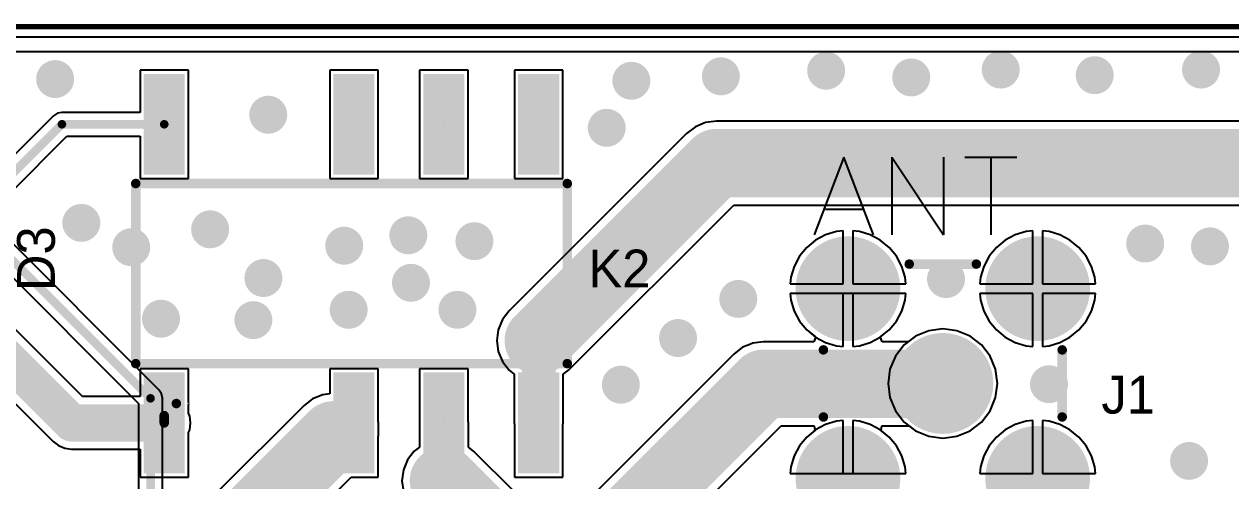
# Model space of a CAD drawing. Header units: millimetres. Extents: x 0 to 7.36, y -3.03 to 0.
# Drawn here: x 2.46 to 3.732, y -0.479 to 0.003 of the extents above; entities that cross this region are included whole.
import ezdxf

# ---------------------------------------------------------------- set-up
doc = ezdxf.new("R2010")
doc.units = ezdxf.units.MM
doc.header["$MEASUREMENT"] = 0
for name, color, linetype in [('BottomLayer', 5, 'Continuous'), ('BottomSolder', 6, 'Continuous'), ('KeepOutLayer', 6, 'Continuous'), ('MultiLayer', 9, 'Continuous'), ('PadHoleLayer', 156, 'Continuous'), ('TopLayer', 1, 'Continuous'), ('TopOverlay', 2, 'Continuous'), ('TopPaste', 8, 'Continuous'), ('TopSolder', 216, 'Continuous'), ('ViaHoleLayer', 16, 'Continuous')]:
    doc.layers.add(name, color=color, linetype=linetype)

# ---------------------------------------------------------------- blocks, each defined once
blk = doc.blocks.new('V23079_14')
at = {"layer": 'PadHoleLayer'}
for points in [[(-0.1575, 0), (-0.1575, 0), (-0.1575, 0), (-0.1575, 0)], [(0.1575, 0), (0.1575, 0), (0.1575, 0), (0.1575, 0)], [(-0.1575, -0.2), (-0.1575, -0.2), (-0.1575, -0.2), (-0.1575, -0.2)], [(0.1575, -0.2), (0.1575, -0.2), (0.1575, -0.2), (0.1575, -0.2)], [(-0.1575, -0.2949), (-0.1575, -0.2949), (-0.1575, -0.2949), (-0.1575, -0.2949)], [(0.1575, -0.2949), (0.1575, -0.2949), (0.1575, -0.2949), (0.1575, -0.2949)], [(-0.1575, -0.3949), (-0.1575, -0.3949), (-0.1575, -0.3949), (-0.1575, -0.3949)], [(0.1575, -0.3949), (0.1575, -0.3949), (0.1575, -0.3949), (0.1575, -0.3949)]]:
    blk.add_lwpolyline(points, close=True, dxfattribs=at)
at = {"layer": 'TopLayer'}
for points in [[(-0.1083, -0.0177), (-0.1083, 0.0177), (-0.2067, -0.0177), (-0.2067, 0.0177)], [(0.2067, -0.0177), (0.2067, 0.0177), (0.1083, -0.0177), (0.1083, 0.0177)], [(-0.1083, -0.2177), (-0.1083, -0.1823), (-0.2067, -0.2177), (-0.2067, -0.1823)], [(0.2067, -0.2177), (0.2067, -0.1823), (0.1083, -0.2177), (0.1083, -0.1823)], [(-0.1083, -0.3126), (-0.1083, -0.2772), (-0.2067, -0.3126), (-0.2067, -0.2772)], [(0.2067, -0.3126), (0.2067, -0.2772), (0.1083, -0.3126), (0.1083, -0.2772)], [(-0.1083, -0.4126), (-0.1083, -0.3772), (-0.2067, -0.4126), (-0.2067, -0.3772)], [(0.2067, -0.4126), (0.2067, -0.3772), (0.1083, -0.4126), (0.1083, -0.3772)]]:
    blk.add_solid(points, dxfattribs=at)
at = {"layer": 'TopOverlay'}
blk.add_line((-0.095, 0.03), (-0.095, 0.03), dxfattribs=at)
at = {"layer": 'TopOverlay', "const_width": 0.01}
for points in [[(-0.095, 0.03), (-0.095, -0.425)], [(-0.095, 0.03), (0.095, 0.03)], [(0.095, 0.03), (0.095, -0.425)], [(-0.095, -0.425), (0.095, -0.425)]]:
    blk.add_lwpolyline(points, dxfattribs=at)
at = {"layer": 'TopOverlay', "const_width": 0.005}
for points in [[(-0.0975, 0.03, 1), (-0.0925, 0.03, 1)], [(-0.0975, 0.03, 1), (-0.0925, 0.03, 1)], [(0.0925, 0.03, 1), (0.0975, 0.03, 1)], [(0.0925, 0.03, 1), (0.0975, 0.03, 1)], [(-0.0975, -0.425, 1), (-0.0925, -0.425, 1)], [(-0.0975, -0.425, 1), (-0.0925, -0.425, 1)], [(0.0925, -0.425, 1), (0.0975, -0.425, 1)], [(0.0925, -0.425, 1), (0.0975, -0.425, 1)]]:
    blk.add_lwpolyline(points, format="xyb", close=True, dxfattribs=at)
at = {"layer": 'TopPaste'}
for points in [[(-0.1083, -0.0177), (-0.1083, 0.0177), (-0.2067, -0.0177), (-0.2067, 0.0177)], [(0.2067, -0.0177), (0.2067, 0.0177), (0.1083, -0.0177), (0.1083, 0.0177)], [(-0.1083, -0.2177), (-0.1083, -0.1823), (-0.2067, -0.2177), (-0.2067, -0.1823)], [(0.2067, -0.2177), (0.2067, -0.1823), (0.1083, -0.2177), (0.1083, -0.1823)], [(-0.1083, -0.3126), (-0.1083, -0.2772), (-0.2067, -0.3126), (-0.2067, -0.2772)], [(0.2067, -0.3126), (0.2067, -0.2772), (0.1083, -0.3126), (0.1083, -0.2772)], [(-0.1083, -0.4126), (-0.1083, -0.3772), (-0.2067, -0.4126), (-0.2067, -0.3772)], [(0.2067, -0.4126), (0.2067, -0.3772), (0.1083, -0.4126), (0.1083, -0.3772)]]:
    blk.add_solid(points, dxfattribs=at)
at = {"layer": 'TopSolder'}
for points in [[(-0.1043, -0.0217), (-0.1043, 0.0217), (-0.2107, -0.0217), (-0.2107, 0.0217)], [(0.2107, -0.0217), (0.2107, 0.0217), (0.1043, -0.0217), (0.1043, 0.0217)], [(-0.1043, -0.2217), (-0.1043, -0.1783), (-0.2107, -0.2217), (-0.2107, -0.1783)], [(0.2107, -0.2217), (0.2107, -0.1783), (0.1043, -0.2217), (0.1043, -0.1783)], [(-0.1043, -0.3166), (-0.1043, -0.2732), (-0.2107, -0.3166), (-0.2107, -0.2732)], [(0.2107, -0.3166), (0.2107, -0.2732), (0.1043, -0.3166), (0.1043, -0.2732)], [(-0.1043, -0.4166), (-0.1043, -0.3732), (-0.2107, -0.4166), (-0.2107, -0.3732)], [(0.2107, -0.4166), (0.2107, -0.3732), (0.1043, -0.4166), (0.1043, -0.3732)]]:
    blk.add_solid(points, dxfattribs=at)
blk = doc.blocks.new('31_5431_75')
at = {"layer": 'BottomLayer'}
for points, const_width in [([(-0.1256, 0.1, 1), (-0.0744, 0.1, 1)], 0.0512), ([(0.0744, 0.1, 1), (0.1256, 0.1, 1)], 0.0512), ([(-0.0246, 0, 1), (0.0246, 0, 1)], 0.0492), ([(-0.1256, -0.1, 1), (-0.0744, -0.1, 1)], 0.0512), ([(0.0744, -0.1, 1), (0.1256, -0.1, 1)], 0.0512)]:
    blk.add_lwpolyline(points, format="xyb", close=True, dxfattribs=dict(at, const_width=const_width))
at = {"layer": 'BottomSolder'}
for points, const_width in [([(-0.1276, 0.1, 1), (-0.0724, 0.1, 1)], 0.0552), ([(0.0724, 0.1, 1), (0.1276, 0.1, 1)], 0.0552), ([(-0.0266, 0, 1), (0.0266, 0, 1)], 0.0532), ([(-0.1276, -0.1, 1), (-0.0724, -0.1, 1)], 0.0552), ([(0.0724, -0.1, 1), (0.1276, -0.1, 1)], 0.0552)]:
    blk.add_lwpolyline(points, format="xyb", close=True, dxfattribs=dict(at, const_width=const_width))
at = {"layer": 'MultiLayer'}
for points, const_width in [([(-0.1256, 0.1, 1), (-0.0744, 0.1, 1)], 0.0512), ([(0.0744, 0.1, 1), (0.1256, 0.1, 1)], 0.0512), ([(-0.0246, 0, 1), (0.0246, 0, 1)], 0.0492), ([(-0.1256, -0.1, 1), (-0.0744, -0.1, 1)], 0.0512), ([(0.0744, -0.1, 1), (0.1256, -0.1, 1)], 0.0512)]:
    blk.add_lwpolyline(points, format="xyb", close=True, dxfattribs=dict(at, const_width=const_width))
at = {"layer": 'PadHoleLayer', "const_width": 0.0335}
for points in [[(-0.1167, 0.1, 1), (-0.0833, 0.1, 1)], [(0.0833, 0.1, 1), (0.1167, 0.1, 1)], [(-0.0167, 0, 1), (0.0167, 0, 1)], [(-0.1167, -0.1, 1), (-0.0833, -0.1, 1)], [(0.0833, -0.1, 1), (0.1167, -0.1, 1)]]:
    blk.add_lwpolyline(points, format="xyb", close=True, dxfattribs=at)
at = {"layer": 'TopLayer'}
for points, const_width in [([(-0.1256, 0.1, 1), (-0.0744, 0.1, 1)], 0.0512), ([(0.0744, 0.1, 1), (0.1256, 0.1, 1)], 0.0512), ([(-0.0246, 0, 1), (0.0246, 0, 1)], 0.0492), ([(-0.1256, -0.1, 1), (-0.0744, -0.1, 1)], 0.0512), ([(0.0744, -0.1, 1), (0.1256, -0.1, 1)], 0.0512)]:
    blk.add_lwpolyline(points, format="xyb", close=True, dxfattribs=dict(at, const_width=const_width))
at = {"layer": 'TopOverlay', "const_width": 0.01}
for points in [[(0.0354, 0.1259), (-0.0354, 0.1259)], [(-0.1259, 0.0354), (-0.1259, -0.0354)], [(0.1259, 0.0354), (0.1259, -0.0354)], [(0.0354, -0.1259), (-0.0354, -0.1259)]]:
    blk.add_lwpolyline(points, dxfattribs=at)
at = {"layer": 'TopOverlay', "const_width": 0.005}
for points in [[(-0.0379, 0.1259, 1), (-0.0329, 0.1259, 1)], [(0.0329, 0.1259, 1), (0.0379, 0.1259, 1)], [(-0.1284, 0.0354, 1), (-0.1234, 0.0354, 1)], [(0.1234, 0.0354, 1), (0.1284, 0.0354, 1)], [(-0.1284, -0.0354, 1), (-0.1234, -0.0354, 1)], [(0.1234, -0.0354, 1), (0.1284, -0.0354, 1)], [(-0.0379, -0.1259, 1), (-0.0329, -0.1259, 1)], [(0.0329, -0.1259, 1), (0.0379, -0.1259, 1)]]:
    blk.add_lwpolyline(points, format="xyb", close=True, dxfattribs=at)
at = {"layer": 'TopSolder'}
for points, const_width in [([(-0.1276, 0.1, 1), (-0.0724, 0.1, 1)], 0.0552), ([(0.0724, 0.1, 1), (0.1276, 0.1, 1)], 0.0552), ([(-0.0266, 0, 1), (0.0266, 0, 1)], 0.0532), ([(-0.1276, -0.1, 1), (-0.0724, -0.1, 1)], 0.0552), ([(0.0724, -0.1, 1), (0.1276, -0.1, 1)], 0.0552)]:
    blk.add_lwpolyline(points, format="xyb", close=True, dxfattribs=dict(at, const_width=const_width))

msp = doc.modelspace()

# ---------------------------------------------------------------- linework, layer by layer
at = {"layer": 'BottomLayer'}
for p, q in [((0.0496, -0.0108), (7.3514, -0.0108)), ((2.6021, -0.3831), (2.4287, -0.2097)), ((3.3166, -0.216), (3.305, -0.2195)), ((3.3236, -0.2154), (3.3166, -0.216)), ((3.3236, -0.2713), (3.3236, -0.2154)), ((3.3406, -0.216), (3.3336, -0.2154)), ((3.3336, -0.2154), (3.3336, -0.2713)), ((3.3521, -0.2195), (3.3406, -0.216)), ((3.5166, -0.216), (3.505, -0.2195)), ((3.5236, -0.2154), (3.5166, -0.216)), ((3.5236, -0.2713), (3.5236, -0.2154)), ((3.5406, -0.216), (3.5336, -0.2154)), ((3.5336, -0.2154), (3.5336, -0.2713)), ((3.5521, -0.2195), (3.5406, -0.216)), ((2.4108, -0.2276), (2.5805, -0.3973)), ((3.2944, -0.2252), (3.2851, -0.2329)), ((3.305, -0.2195), (3.2944, -0.2252)), ((3.3627, -0.2252), (3.3521, -0.2195)), ((3.372, -0.2329), (3.3627, -0.2252)), ((3.4944, -0.2252), (3.4851, -0.2329)), ((3.505, -0.2195), (3.4944, -0.2252)), ((3.5627, -0.2252), (3.5521, -0.2195)), ((3.572, -0.2329), (3.5627, -0.2252)), ((3.2851, -0.2329), (3.2775, -0.2422)), ((3.3797, -0.2422), (3.372, -0.2329)), ((3.4851, -0.2329), (3.4775, -0.2422)), ((3.5797, -0.2422), (3.572, -0.2329)), ((3.2718, -0.2528), (3.2683, -0.2643)), ((3.2775, -0.2422), (3.2718, -0.2528)), ((3.3854, -0.2528), (3.3797, -0.2422)), ((3.3889, -0.2643), (3.3854, -0.2528)), ((3.4718, -0.2528), (3.4683, -0.2643)), ((3.4775, -0.2422), (3.4718, -0.2528)), ((3.5854, -0.2528), (3.5797, -0.2422)), ((3.5889, -0.2643), (3.5854, -0.2528)), ((3.2683, -0.2643), (3.2676, -0.2713)), ((3.3896, -0.2713), (3.3889, -0.2643)), ((3.4683, -0.2643), (3.4676, -0.2713)), ((3.5896, -0.2713), (3.5889, -0.2643)), ((3.2676, -0.2713), (3.3236, -0.2713)), ((3.3336, -0.2713), (3.3896, -0.2713)), ((3.4676, -0.2713), (3.5236, -0.2713)), ((3.5336, -0.2713), (3.5896, -0.2713)), ((3.3236, -0.2813), (3.2676, -0.2813)), ((3.2676, -0.2813), (3.2683, -0.2883)), ((3.2683, -0.2883), (3.2718, -0.2999)), ((3.3236, -0.3373), (3.3236, -0.2813)), ((3.3896, -0.2813), (3.3336, -0.2813)), ((3.3336, -0.2813), (3.3336, -0.3373)), ((3.3854, -0.2999), (3.3889, -0.2883)), ((3.3889, -0.2883), (3.3896, -0.2813)), ((3.5236, -0.2813), (3.4676, -0.2813)), ((3.4676, -0.2813), (3.4683, -0.2883)), ((3.4683, -0.2883), (3.4718, -0.2999)), ((3.5236, -0.3373), (3.5236, -0.2813)), ((3.5896, -0.2813), (3.5336, -0.2813)), ((3.5336, -0.2813), (3.5336, -0.3373)), ((3.5854, -0.2999), (3.5889, -0.2883)), ((3.5889, -0.2883), (3.5896, -0.2813)), ((3.2718, -0.2999), (3.2775, -0.3105)), ((3.3797, -0.3105), (3.3854, -0.2999)), ((3.4718, -0.2999), (3.4775, -0.3105)), ((3.5797, -0.3105), (3.5854, -0.2999)), ((3.2775, -0.3105), (3.2851, -0.3198)), ((3.372, -0.3198), (3.3797, -0.3105)), ((3.4775, -0.3105), (3.4851, -0.3198)), ((3.572, -0.3198), (3.5797, -0.3105)), ((3.2851, -0.3198), (3.2944, -0.3275)), ((3.2944, -0.3275), (3.305, -0.3331)), ((3.3521, -0.3331), (3.3627, -0.3275)), ((3.3627, -0.3275), (3.372, -0.3198)), ((3.3998, -0.3265), (3.3879, -0.3356)), ((3.4137, -0.3207), (3.3998, -0.3265)), ((3.4286, -0.3188), (3.4137, -0.3207)), ((3.4435, -0.3207), (3.4286, -0.3188)), ((3.4574, -0.3265), (3.4435, -0.3207)), ((3.4693, -0.3356), (3.4574, -0.3265)), ((3.4851, -0.3198), (3.4944, -0.3275)), ((3.4944, -0.3275), (3.505, -0.3331)), ((3.5521, -0.3331), (3.5627, -0.3275)), ((3.5627, -0.3275), (3.572, -0.3198)), ((3.305, -0.3331), (3.3166, -0.3366)), ((3.3166, -0.3366), (3.3236, -0.3373)), ((3.3336, -0.3373), (3.3406, -0.3366)), ((3.3406, -0.3366), (3.3521, -0.3331)), ((3.3879, -0.3356), (3.3787, -0.3476)), ((3.4784, -0.3476), (3.4693, -0.3356)), ((3.505, -0.3331), (3.5166, -0.3366)), ((3.5166, -0.3366), (3.5236, -0.3373)), ((3.5336, -0.3373), (3.5406, -0.3366)), ((3.5406, -0.3366), (3.5521, -0.3331)), ((3.3787, -0.3476), (3.3729, -0.3614)), ((3.4842, -0.3614), (3.4784, -0.3476)), ((3.3729, -0.3614), (3.371, -0.3763)), ((3.4861, -0.3763), (3.4842, -0.3614)), ((3.371, -0.3763), (3.3729, -0.3912)), ((3.4842, -0.3912), (3.4861, -0.3763)), ((2.6048, -0.3872), (2.6021, -0.3831)), ((2.6058, -0.392), (2.6048, -0.3872)), ((2.6058, -0.586), (2.6058, -0.392)), ((3.3729, -0.3912), (3.3787, -0.4051)), ((3.4784, -0.4051), (3.4842, -0.3912)), ((2.5805, -0.3973), (2.5805, -0.5807)), ((3.3787, -0.4051), (3.3879, -0.4171)), ((3.4693, -0.4171), (3.4784, -0.4051)), ((3.305, -0.4195), (3.2944, -0.4252)), ((3.3166, -0.416), (3.305, -0.4195)), ((3.3236, -0.4154), (3.3166, -0.416)), ((3.3236, -0.4713), (3.3236, -0.4154)), ((3.3406, -0.416), (3.3336, -0.4154)), ((3.3336, -0.4154), (3.3336, -0.4713)), ((3.3521, -0.4195), (3.3406, -0.416)), ((3.3627, -0.4252), (3.3521, -0.4195)), ((3.3879, -0.4171), (3.3998, -0.4262)), ((3.4574, -0.4262), (3.4693, -0.4171)), ((3.505, -0.4195), (3.4944, -0.4252)), ((3.5166, -0.416), (3.505, -0.4195)), ((3.5236, -0.4154), (3.5166, -0.416)), ((3.5236, -0.4713), (3.5236, -0.4154)), ((3.5406, -0.416), (3.5336, -0.4154)), ((3.5336, -0.4154), (3.5336, -0.4713)), ((3.5521, -0.4195), (3.5406, -0.416)), ((3.5627, -0.4252), (3.5521, -0.4195)), ((3.2944, -0.4252), (3.2851, -0.4329)), ((3.372, -0.4329), (3.3627, -0.4252)), ((3.3998, -0.4262), (3.4137, -0.432)), ((3.4137, -0.432), (3.4286, -0.4339)), ((3.4286, -0.4339), (3.4435, -0.432)), ((3.4435, -0.432), (3.4574, -0.4262)), ((3.4944, -0.4252), (3.4851, -0.4329)), ((3.572, -0.4329), (3.5627, -0.4252)), ((3.2775, -0.4422), (3.2718, -0.4528)), ((3.2851, -0.4329), (3.2775, -0.4422)), ((3.3797, -0.4422), (3.372, -0.4329)), ((3.3854, -0.4528), (3.3797, -0.4422)), ((3.4775, -0.4422), (3.4718, -0.4528)), ((3.4851, -0.4329), (3.4775, -0.4422)), ((3.5797, -0.4422), (3.572, -0.4329)), ((3.5854, -0.4528), (3.5797, -0.4422)), ((3.2718, -0.4528), (3.2683, -0.4643)), ((3.3889, -0.4643), (3.3854, -0.4528)), ((3.4718, -0.4528), (3.4683, -0.4643)), ((3.5889, -0.4643), (3.5854, -0.4528)), ((3.2683, -0.4643), (3.2676, -0.4713)), ((3.3896, -0.4713), (3.3889, -0.4643)), ((3.4683, -0.4643), (3.4676, -0.4713)), ((3.5896, -0.4713), (3.5889, -0.4643)), ((3.2676, -0.4713), (3.3236, -0.4713)), ((3.3336, -0.4713), (3.3896, -0.4713)), ((3.4676, -0.4713), (3.5236, -0.4713)), ((3.5336, -0.4713), (3.5896, -0.4713))]:
    msp.add_line(p, q, dxfattribs=at)
for points, const_width in [([(3.4797, -0.0452, 1), (3.4997, -0.0452, 1)], 0.02), ([(3.6909, -0.0452, 1), (3.7109, -0.0452, 1)], 0.02), ([(2.4826, -0.0552, 1), (2.5026, -0.0552, 1)], 0.02), ([(3.0902, -0.057, 1), (3.1102, -0.057, 1)], 0.02), ([(3.1846, -0.0523, 1), (3.2046, -0.0523, 1)], 0.02), ([(3.2956, -0.0464, 1), (3.3156, -0.0464, 1)], 0.02), ([(3.3853, -0.0535, 1), (3.4053, -0.0535, 1)], 0.02), ([(3.5788, -0.0511, 1), (3.5988, -0.0511, 1)], 0.02), ([(2.7073, -0.0928, 1), (2.7273, -0.0928, 1)], 0.02), ([(3.0642, -0.1066, 1), (3.0842, -0.1066, 1)], 0.02), ([(2.5102, -0.2069, 1), (2.5302, -0.2069, 1)], 0.02), ([(2.646, -0.2137, 1), (2.666, -0.2137, 1)], 0.02), ([(2.855, -0.22, 1), (2.875, -0.22, 1)], 0.02), ([(2.5628, -0.2326, 1), (2.5828, -0.2326, 1)], 0.02), ([(2.7874, -0.231, 1), (2.8074, -0.231, 1)], 0.02), ([(2.9247, -0.2262, 1), (2.9447, -0.2262, 1)], 0.02), ([(3.632, -0.2287, 1), (3.652, -0.2287, 1)], 0.02), ([(3.7003, -0.2317, 1), (3.7203, -0.2317, 1)], 0.02), ([(2.7022, -0.2651, 1), (2.7222, -0.2651, 1)], 0.02), ([(2.8578, -0.2701, 1), (2.8778, -0.2701, 1)], 0.02), ([(3.422, -0.2662, 1), (3.442, -0.2662, 1)], 0.02), ([(3.2029, -0.2871, 1), (3.2229, -0.2871, 1)], 0.02), ([(2.7921, -0.2986, 1), (2.8121, -0.2986, 1)], 0.02), ([(2.9068, -0.2986, 1), (2.9268, -0.2986, 1)], 0.02), ([(2.5942, -0.308, 1), (2.6142, -0.308, 1)], 0.02), ([(2.6916, -0.3095, 1), (2.7116, -0.3095, 1)], 0.02), ([(3.1394, -0.3284, 1), (3.1594, -0.3284, 1)], 0.02), ([(3.0791, -0.3776, 1), (3.0991, -0.3776, 1)], 0.02), ([(3.5306, -0.3771, 1), (3.5506, -0.3771, 1)], 0.02), ([(2.5909, -0.392, 1), (2.5954, -0.392, 1)], 0.00453), ([(2.5909, -0.392, 1), (2.5954, -0.392, 1)], 0.00453), ([(3.6783, -0.458, 1), (3.6983, -0.458, 1)], 0.02)]:
    msp.add_lwpolyline(points, format="xyb", close=True, dxfattribs=dict(at, const_width=const_width))
at = {"layer": 'BottomLayer', "const_width": 0.00906}
for points in [[(2.4021, -0.201), (2.5932, -0.392)], [(2.5932, -0.586), (2.5932, -0.392)]]:
    msp.add_lwpolyline(points, dxfattribs=at)
at = {"layer": 'KeepOutLayer'}
for const_width in [0.00551, 0.005]:
    msp.add_lwpolyline([(0, 0), (7.3622, 0)], dxfattribs=dict(at, const_width=const_width))
at = {"layer": 'MultiLayer', "const_width": 0.02}
for points in [[(3.4797, -0.0452, 1), (3.4997, -0.0452, 1)], [(3.6909, -0.0452, 1), (3.7109, -0.0452, 1)], [(2.4826, -0.0552, 1), (2.5026, -0.0552, 1)], [(3.0902, -0.057, 1), (3.1102, -0.057, 1)], [(3.1846, -0.0523, 1), (3.2046, -0.0523, 1)], [(3.2956, -0.0464, 1), (3.3156, -0.0464, 1)], [(3.3853, -0.0535, 1), (3.4053, -0.0535, 1)], [(3.5788, -0.0511, 1), (3.5988, -0.0511, 1)], [(2.7073, -0.0928, 1), (2.7273, -0.0928, 1)], [(3.0642, -0.1066, 1), (3.0842, -0.1066, 1)], [(2.5102, -0.2069, 1), (2.5302, -0.2069, 1)], [(2.646, -0.2137, 1), (2.666, -0.2137, 1)], [(2.855, -0.22, 1), (2.875, -0.22, 1)], [(2.5628, -0.2326, 1), (2.5828, -0.2326, 1)], [(2.7874, -0.231, 1), (2.8074, -0.231, 1)], [(2.9247, -0.2262, 1), (2.9447, -0.2262, 1)], [(3.632, -0.2287, 1), (3.652, -0.2287, 1)], [(3.7003, -0.2317, 1), (3.7203, -0.2317, 1)], [(2.7022, -0.2651, 1), (2.7222, -0.2651, 1)], [(2.8578, -0.2701, 1), (2.8778, -0.2701, 1)], [(3.422, -0.2662, 1), (3.442, -0.2662, 1)], [(3.2029, -0.2871, 1), (3.2229, -0.2871, 1)], [(2.7921, -0.2986, 1), (2.8121, -0.2986, 1)], [(2.9068, -0.2986, 1), (2.9268, -0.2986, 1)], [(2.5942, -0.308, 1), (2.6142, -0.308, 1)], [(2.6916, -0.3095, 1), (2.7116, -0.3095, 1)], [(3.1394, -0.3284, 1), (3.1594, -0.3284, 1)], [(3.0791, -0.3776, 1), (3.0991, -0.3776, 1)], [(3.5306, -0.3771, 1), (3.5506, -0.3771, 1)], [(3.6783, -0.458, 1), (3.6983, -0.458, 1)]]:
    msp.add_lwpolyline(points, format="xyb", close=True, dxfattribs=at)
at = {"layer": 'TopLayer'}
for p, q in [((0.026, -0.026), (7.3362, -0.026)), ((2.6332, -0.0458), (2.5821, -0.0458)), ((2.5821, -0.0458), (2.5821, -0.0903)), ((2.6332, -0.16), (2.6332, -0.0458)), ((2.8332, -0.0458), (2.7821, -0.0458)), ((2.7821, -0.0458), (2.7821, -0.16)), ((2.8332, -0.16), (2.8332, -0.0458)), ((2.9281, -0.0458), (2.8769, -0.0458)), ((2.8769, -0.0458), (2.8769, -0.16)), ((2.9281, -0.16), (2.9281, -0.0458)), ((3.0281, -0.0458), (2.9769, -0.0458)), ((2.9769, -0.0458), (2.9769, -0.16)), ((3.0281, -0.16), (3.0281, -0.0458)), ((2.4908, -0.094), (2.424, -0.1608)), ((2.4949, -0.0912), (2.4908, -0.094)), ((2.4997, -0.0903), (2.4949, -0.0912)), ((2.5821, -0.0903), (2.4997, -0.0903)), ((3.1783, -0.101), (3.1677, -0.1055)), ((3.1898, -0.0995), (3.1783, -0.101)), ((4.3229, -0.0995), (3.1898, -0.0995)), ((3.1585, -0.1125), (2.9712, -0.2998)), ((3.1677, -0.1055), (3.1585, -0.1125)), ((2.4458, -0.1747), (2.505, -0.1155)), ((2.505, -0.1155), (2.5821, -0.1155)), ((2.5821, -0.1155), (2.5821, -0.16)), ((2.5821, -0.16), (2.6332, -0.16)), ((2.7821, -0.16), (2.8332, -0.16)), ((2.8769, -0.16), (2.9281, -0.16)), ((2.9769, -0.16), (3.0281, -0.16)), ((3.0338, -0.3624), (3.2081, -0.1881)), ((3.2081, -0.1881), (4.3229, -0.1881)), ((3.3166, -0.216), (3.305, -0.2195)), ((3.3236, -0.2154), (3.3166, -0.216)), ((3.3236, -0.2713), (3.3236, -0.2154)), ((3.3406, -0.216), (3.3336, -0.2154)), ((3.3336, -0.2154), (3.3336, -0.2713)), ((3.3521, -0.2195), (3.3406, -0.216)), ((3.5166, -0.216), (3.505, -0.2195)), ((3.5236, -0.2154), (3.5166, -0.216)), ((3.5236, -0.2713), (3.5236, -0.2154)), ((3.5406, -0.216), (3.5336, -0.2154)), ((3.5336, -0.2154), (3.5336, -0.2713)), ((3.5521, -0.2195), (3.5406, -0.216)), ((3.2944, -0.2252), (3.2851, -0.2329)), ((3.305, -0.2195), (3.2944, -0.2252)), ((3.3627, -0.2252), (3.3521, -0.2195)), ((3.372, -0.2329), (3.3627, -0.2252)), ((3.4944, -0.2252), (3.4851, -0.2329)), ((3.505, -0.2195), (3.4944, -0.2252)), ((3.5627, -0.2252), (3.5521, -0.2195)), ((3.572, -0.2329), (3.5627, -0.2252)), ((3.2851, -0.2329), (3.2775, -0.2422)), ((3.3797, -0.2422), (3.372, -0.2329)), ((3.4851, -0.2329), (3.4775, -0.2422)), ((3.5797, -0.2422), (3.572, -0.2329)), ((3.2718, -0.2528), (3.2683, -0.2643)), ((3.2775, -0.2422), (3.2718, -0.2528)), ((3.3854, -0.2528), (3.3797, -0.2422)), ((3.3889, -0.2643), (3.3854, -0.2528)), ((3.4718, -0.2528), (3.4683, -0.2643)), ((3.4775, -0.2422), (3.4718, -0.2528)), ((3.5854, -0.2528), (3.5797, -0.2422)), ((3.5889, -0.2643), (3.5854, -0.2528)), ((3.2683, -0.2643), (3.2676, -0.2713)), ((3.3896, -0.2713), (3.3889, -0.2643)), ((3.4683, -0.2643), (3.4676, -0.2713)), ((3.5896, -0.2713), (3.5889, -0.2643)), ((3.2676, -0.2713), (3.3236, -0.2713)), ((3.3336, -0.2713), (3.3896, -0.2713)), ((3.4676, -0.2713), (3.5236, -0.2713)), ((3.5336, -0.2713), (3.5896, -0.2713)), ((3.3286, -0.2813), (3.2676, -0.2813)), ((3.2676, -0.2813), (3.2683, -0.2883)), ((3.2683, -0.2883), (3.2718, -0.2999)), ((3.3896, -0.2813), (3.3286, -0.2813)), ((3.3854, -0.2999), (3.3889, -0.2883)), ((3.3889, -0.2883), (3.3896, -0.2813)), ((3.5236, -0.2813), (3.4676, -0.2813)), ((3.4676, -0.2813), (3.4683, -0.2883)), ((3.4683, -0.2883), (3.4718, -0.2999)), ((3.5236, -0.3373), (3.5236, -0.2813)), ((3.5896, -0.2813), (3.5336, -0.2813)), ((3.5336, -0.2813), (3.5336, -0.3373)), ((3.5854, -0.2999), (3.5889, -0.2883)), ((3.5889, -0.2883), (3.5896, -0.2813)), ((2.9712, -0.2998), (2.9642, -0.309)), ((3.2718, -0.2999), (3.2775, -0.3105)), ((3.3797, -0.3105), (3.3854, -0.2999)), ((3.4718, -0.2999), (3.4775, -0.3105)), ((3.5797, -0.3105), (3.5854, -0.2999)), ((2.5215, -0.3901), (2.4458, -0.3144)), ((2.9642, -0.309), (2.9598, -0.3196)), ((3.2775, -0.3105), (3.2851, -0.3198)), ((3.372, -0.3198), (3.3797, -0.3105)), ((3.4775, -0.3105), (3.4851, -0.3198)), ((3.572, -0.3198), (3.5797, -0.3105)), ((2.9598, -0.3196), (2.9583, -0.3311)), ((3.2851, -0.3198), (3.2942, -0.3273)), ((3.2943, -0.3278), (3.2925, -0.3323)), ((3.2942, -0.3273), (3.2943, -0.3278)), ((3.3629, -0.3273), (3.372, -0.3198)), ((3.3629, -0.3278), (3.3629, -0.3273)), ((3.3647, -0.3323), (3.3629, -0.3278)), ((3.3998, -0.3265), (3.3922, -0.3323)), ((3.4137, -0.3207), (3.3998, -0.3265)), ((3.4286, -0.3188), (3.4137, -0.3207)), ((3.4435, -0.3207), (3.4286, -0.3188)), ((3.4574, -0.3265), (3.4435, -0.3207)), ((3.4693, -0.3356), (3.4574, -0.3265)), ((3.4851, -0.3198), (3.4944, -0.3275)), ((3.4944, -0.3275), (3.505, -0.3331)), ((3.5521, -0.3331), (3.5627, -0.3275)), ((3.5627, -0.3275), (3.572, -0.3198)), ((2.9583, -0.3311), (2.9598, -0.3426)), ((2.9598, -0.3426), (2.9642, -0.3532)), ((3.2175, -0.3382), (3.2083, -0.3453)), ((3.2234, -0.3358), (3.2175, -0.3382)), ((3.2282, -0.3338), (3.2234, -0.3358)), ((3.2396, -0.3323), (3.2282, -0.3338)), ((3.2925, -0.3323), (3.2396, -0.3323)), ((3.3922, -0.3323), (3.3647, -0.3323)), ((3.4784, -0.3476), (3.4693, -0.3356)), ((3.505, -0.3331), (3.5166, -0.3366)), ((3.5166, -0.3366), (3.5236, -0.3373)), ((3.5336, -0.3373), (3.5406, -0.3366)), ((3.5406, -0.3366), (3.5521, -0.3331)), ((2.4026, -0.3497), (2.4904, -0.4375)), ((2.9642, -0.3532), (2.9712, -0.3624)), ((3.2083, -0.3453), (3.0623, -0.4913)), ((3.4842, -0.3614), (3.4784, -0.3476)), ((2.6332, -0.3608), (2.5821, -0.3608)), ((2.5821, -0.3608), (2.5821, -0.3901)), ((2.6332, -0.3962), (2.6332, -0.3608)), ((2.8332, -0.3608), (2.7821, -0.3608)), ((2.7821, -0.3608), (2.7821, -0.3872)), ((2.8332, -0.4162), (2.8332, -0.3608)), ((2.9281, -0.3608), (2.8769, -0.3608)), ((2.8769, -0.3608), (2.8769, -0.4162)), ((2.9281, -0.4162), (2.9281, -0.3608)), ((2.9712, -0.3624), (2.9767, -0.3666)), ((2.9767, -0.3666), (2.9767, -0.4179)), ((3.0283, -0.3666), (3.0338, -0.3624)), ((3.0283, -0.4179), (3.0283, -0.3666)), ((3.4861, -0.3763), (3.4842, -0.3614)), ((3.4842, -0.3912), (3.4861, -0.3763)), ((2.5821, -0.3901), (2.5215, -0.3901)), ((2.7641, -0.3926), (2.755, -0.3996)), ((2.7748, -0.3882), (2.7641, -0.3926)), ((2.7821, -0.3872), (2.7748, -0.3882)), ((3.4784, -0.4051), (3.4842, -0.3912)), ((2.6335, -0.3975), (2.6332, -0.3962)), ((2.6332, -0.3988), (2.6335, -0.3975)), ((2.6332, -0.4076), (2.6332, -0.3988)), ((2.755, -0.3996), (2.6622, -0.4923)), ((3.4693, -0.4171), (3.4784, -0.4051)), ((2.6345, -0.4107), (2.6332, -0.4076)), ((2.6354, -0.4179), (2.6345, -0.4107)), ((2.6345, -0.4251), (2.6354, -0.4179)), ((2.8335, -0.4179), (2.8332, -0.4162)), ((2.8335, -0.4309), (2.8335, -0.4179)), ((2.8769, -0.4162), (2.8767, -0.4179)), ((2.8767, -0.4179), (2.8767, -0.4434)), ((2.9283, -0.4179), (2.9281, -0.4162)), ((2.9283, -0.4434), (2.9283, -0.4179)), ((2.9767, -0.4179), (2.9769, -0.4195)), ((2.9769, -0.4195), (2.9769, -0.475)), ((3.0281, -0.4195), (3.0283, -0.4179)), ((3.0281, -0.475), (3.0281, -0.4195)), ((3.4574, -0.4262), (3.4693, -0.4171)), ((3.505, -0.4195), (3.4944, -0.4252)), ((3.5166, -0.416), (3.505, -0.4195)), ((3.5236, -0.4154), (3.5166, -0.416)), ((3.5236, -0.4713), (3.5236, -0.4154)), ((3.5406, -0.416), (3.5336, -0.4154)), ((3.5336, -0.4154), (3.5336, -0.4713)), ((3.5521, -0.4195), (3.5406, -0.416)), ((3.5627, -0.4252), (3.5521, -0.4195)), ((2.6332, -0.4281), (2.6345, -0.4251)), ((2.6332, -0.475), (2.6332, -0.4281)), ((2.8332, -0.4326), (2.8335, -0.4309)), ((2.8332, -0.475), (2.8332, -0.4326)), ((3.112, -0.5669), (3.258, -0.4209)), ((3.258, -0.4209), (3.2929, -0.4209)), ((3.2936, -0.4259), (3.2851, -0.4329)), ((3.2929, -0.4209), (3.2936, -0.4259)), ((3.3635, -0.4259), (3.3643, -0.4209)), ((3.372, -0.4329), (3.3635, -0.4259)), ((3.3643, -0.4209), (3.3928, -0.4209)), ((3.3928, -0.4209), (3.3998, -0.4262)), ((3.3998, -0.4262), (3.4137, -0.432)), ((3.4137, -0.432), (3.4286, -0.4339)), ((3.4286, -0.4339), (3.4435, -0.432)), ((3.4435, -0.432), (3.4574, -0.4262)), ((3.4944, -0.4252), (3.4851, -0.4329)), ((3.572, -0.4329), (3.5627, -0.4252)), ((2.4904, -0.4375), (2.4961, -0.4419)), ((2.4961, -0.4419), (2.5028, -0.4447)), ((2.5028, -0.4447), (2.51, -0.4457)), ((2.8767, -0.4434), (2.8712, -0.4476)), ((2.9338, -0.4476), (2.9283, -0.4434)), ((3.2775, -0.4422), (3.2718, -0.4528)), ((3.2851, -0.4329), (3.2775, -0.4422)), ((3.3797, -0.4422), (3.372, -0.4329)), ((3.3854, -0.4528), (3.3797, -0.4422)), ((3.4775, -0.4422), (3.4718, -0.4528)), ((3.4851, -0.4329), (3.4775, -0.4422)), ((3.5797, -0.4422), (3.572, -0.4329)), ((3.5854, -0.4528), (3.5797, -0.4422)), ((2.51, -0.4457), (2.5821, -0.4457)), ((2.5821, -0.4457), (2.5821, -0.475)), ((2.8642, -0.4568), (2.8598, -0.4675)), ((2.8712, -0.4476), (2.8642, -0.4568)), ((2.9775, -0.4913), (2.9338, -0.4476)), ((3.2718, -0.4528), (3.2683, -0.4643)), ((3.3889, -0.4643), (3.3854, -0.4528)), ((3.4718, -0.4528), (3.4683, -0.4643)), ((3.5889, -0.4643), (3.5854, -0.4528)), ((2.8598, -0.4675), (2.8583, -0.4789)), ((3.2683, -0.4643), (3.2676, -0.4713)), ((3.3896, -0.4713), (3.3889, -0.4643)), ((3.4683, -0.4643), (3.4676, -0.4713)), ((3.5896, -0.4713), (3.5889, -0.4643)), ((2.5821, -0.475), (2.6332, -0.475)), ((2.7398, -0.54), (2.8049, -0.475)), ((2.8049, -0.475), (2.8332, -0.475)), ((2.8583, -0.4789), (2.8598, -0.4904)), ((2.9769, -0.475), (3.0281, -0.475)), ((3.2676, -0.4713), (3.3286, -0.4713)), ((3.3286, -0.4713), (3.3896, -0.4713)), ((3.4676, -0.4713), (3.5236, -0.4713)), ((3.5336, -0.4713), (3.5896, -0.4713))]:
    msp.add_line(p, q, dxfattribs=at)
for points, const_width in [([(3.4797, -0.0452, 1), (3.4997, -0.0452, 1)], 0.02), ([(3.6909, -0.0452, 1), (3.7109, -0.0452, 1)], 0.02), ([(2.4826, -0.0552, 1), (2.5026, -0.0552, 1)], 0.02), ([(3.0902, -0.057, 1), (3.1102, -0.057, 1)], 0.02), ([(3.1846, -0.0523, 1), (3.2046, -0.0523, 1)], 0.02), ([(3.2956, -0.0464, 1), (3.3156, -0.0464, 1)], 0.02), ([(3.3853, -0.0535, 1), (3.4053, -0.0535, 1)], 0.02), ([(3.5788, -0.0511, 1), (3.5988, -0.0511, 1)], 0.02), ([(2.7073, -0.0928, 1), (2.7273, -0.0928, 1)], 0.02), ([(3.0642, -0.1066, 1), (3.0842, -0.1066, 1)], 0.02), ([(2.4975, -0.1029, 1), (2.502, -0.1029, 1)], 0.00453), ([(2.4975, -0.1029, 1), (2.502, -0.1029, 1)], 0.00453), ([(2.6054, -0.1029, 1), (2.6099, -0.1029, 1)], 0.00453), ([(3.1718, -0.1438, 1), (3.2078, -0.1438, 1)], 0.036), ([(3.1718, -0.1438, 1), (3.2078, -0.1438, 1)], 0.036), ([(2.5102, -0.2069, 1), (2.5302, -0.2069, 1)], 0.02), ([(2.646, -0.2137, 1), (2.666, -0.2137, 1)], 0.02), ([(2.855, -0.22, 1), (2.875, -0.22, 1)], 0.02), ([(2.5628, -0.2326, 1), (2.5828, -0.2326, 1)], 0.02), ([(2.7874, -0.231, 1), (2.8074, -0.231, 1)], 0.02), ([(2.9247, -0.2262, 1), (2.9447, -0.2262, 1)], 0.02), ([(3.632, -0.2287, 1), (3.652, -0.2287, 1)], 0.02), ([(3.7003, -0.2317, 1), (3.7203, -0.2317, 1)], 0.02), ([(2.7022, -0.2651, 1), (2.7222, -0.2651, 1)], 0.02), ([(2.8578, -0.2701, 1), (2.8778, -0.2701, 1)], 0.02), ([(3.422, -0.2662, 1), (3.442, -0.2662, 1)], 0.02), ([(3.2029, -0.2871, 1), (3.2229, -0.2871, 1)], 0.02), ([(2.7921, -0.2986, 1), (2.8121, -0.2986, 1)], 0.02), ([(2.9068, -0.2986, 1), (2.9268, -0.2986, 1)], 0.02), ([(2.5942, -0.308, 1), (2.6142, -0.308, 1)], 0.02), ([(2.6916, -0.3095, 1), (2.7116, -0.3095, 1)], 0.02), ([(2.9845, -0.3311, 1), (3.0205, -0.3311, 1)], 0.036), ([(2.9937, -0.3311, 1), (3.0114, -0.3311, 1)], 0.0177), ([(3.1394, -0.3284, 1), (3.1594, -0.3284, 1)], 0.02), ([(3.2216, -0.3766, 1), (3.2577, -0.3766, 1)], 0.036), ([(3.2216, -0.3766, 1), (3.2577, -0.3766, 1)], 0.036), ([(3.4103, -0.3766, 1), (3.4463, -0.3766, 1)], 0.036), ([(3.4103, -0.3766, 1), (3.4463, -0.3766, 1)], 0.036), ([(3.4106, -0.3763, 1), (3.4466, -0.3763, 1)], 0.036), ([(3.0791, -0.3776, 1), (3.0991, -0.3776, 1)], 0.02), ([(3.5306, -0.3771, 1), (3.5506, -0.3771, 1)], 0.02), ([(2.6179, -0.3975, 1), (2.6229, -0.3975, 1)], 0.005), ([(2.5002, -0.4179, 1), (2.5199, -0.4179, 1)], 0.0197), ([(2.5002, -0.4179, 1), (2.5199, -0.4179, 1)], 0.0197), ([(2.5978, -0.4179, 1), (2.6175, -0.4179, 1)], 0.0197), ([(2.6051, -0.4102, 1), (2.6101, -0.4102, 1)], 0.005), ([(2.6051, -0.4102, 1), (2.6101, -0.4102, 1)], 0.005), ([(2.7683, -0.4309, 1), (2.8043, -0.4309, 1)], 0.036), ([(2.7988, -0.4179, 1), (2.8165, -0.4179, 1)], 0.0177), ([(2.8937, -0.4179, 1), (2.9114, -0.4179, 1)], 0.0177), ([(2.9937, -0.4179, 1), (3.0114, -0.4179, 1)], 0.0177), ([(2.6051, -0.4179, 1), (2.6101, -0.4179, 1)], 0.005), ([(2.7774, -0.4309, 1), (2.7951, -0.4309, 1)], 0.0177), ([(2.7988, -0.4309, 1), (2.8165, -0.4309, 1)], 0.0177), ([(2.7988, -0.4309, 1), (2.8165, -0.4309, 1)], 0.0177), ([(2.8845, -0.4789, 1), (2.9205, -0.4789, 1)], 0.036), ([(3.6783, -0.458, 1), (3.6983, -0.458, 1)], 0.02), ([(2.8937, -0.4789, 1), (2.9114, -0.4789, 1)], 0.0177)]:
    msp.add_lwpolyline(points, format="xyb", close=True, dxfattribs=dict(at, const_width=const_width))
for points, const_width in [([(2.4025, -0.2001), (2.4997, -0.1029)], 0.00906), ([(2.4997, -0.1029), (2.6076, -0.1029)], 0.00906), ([(3.0025, -0.3311), (3.1898, -0.1438)], 0.072), ([(3.1898, -0.1438), (4.3229, -0.1438)], 0.072), ([(2.4025, -0.3104), (2.51, -0.4179)], 0.0394), ([(3.0025, -0.4179), (3.0025, -0.3311)], 0.0354), ([(3.0806, -0.5356), (3.2396, -0.3766)], 0.072), ([(3.2396, -0.3766), (3.4283, -0.3766)], 0.072), ([(3.4283, -0.3766), (3.4286, -0.3763)], 0.072), ([(2.6076, -0.4102), (2.6204, -0.3975)], 0.01), ([(2.51, -0.4179), (2.6076, -0.4179)], 0.0394), ([(2.6076, -0.4179), (2.6076, -0.4102)], 0.01), ([(2.6936, -0.5237), (2.7863, -0.4309)], 0.072), ([(2.8076, -0.4309), (2.8076, -0.4179)], 0.0354), ([(2.9025, -0.4789), (2.9025, -0.4179)], 0.0354), ([(2.7863, -0.4309), (2.8076, -0.4309)], 0.0354), ([(2.9025, -0.4789), (2.9592, -0.5356)], 0.072)]:
    msp.add_lwpolyline(points, dxfattribs=dict(at, const_width=const_width))
at = {"layer": 'TopOverlay'}
for p, q in [((3.3243, -0.1376), (3.2931, -0.2197)), ((3.3556, -0.2197), (3.3243, -0.1376)), ((3.3747, -0.1376), (3.3747, -0.2197)), ((3.3747, -0.1376), (3.4294, -0.2197)), ((3.4294, -0.1376), (3.4294, -0.2197)), ((3.452, -0.1376), (3.5067, -0.1376)), ((3.4793, -0.1376), (3.4793, -0.2197)), ((3.3048, -0.1923), (3.3438, -0.1923))]:
    msp.add_line(p, q, dxfattribs=at)
at = {"layer": 'ViaHoleLayer', "const_width": 0.00956}
for points in [[(3.3008, -0.0464, 1), (3.3104, -0.0464, 1)], [(3.4849, -0.0452, 1), (3.4944, -0.0452, 1)], [(3.6961, -0.0452, 1), (3.7057, -0.0452, 1)], [(2.4879, -0.0552, 1), (2.4974, -0.0552, 1)], [(3.0955, -0.057, 1), (3.105, -0.057, 1)], [(3.1899, -0.0523, 1), (3.1994, -0.0523, 1)], [(3.3905, -0.0535, 1), (3.4, -0.0535, 1)], [(3.584, -0.0511, 1), (3.5936, -0.0511, 1)], [(2.7125, -0.0928, 1), (2.7221, -0.0928, 1)], [(3.0695, -0.1066, 1), (3.079, -0.1066, 1)], [(2.5154, -0.2069, 1), (2.525, -0.2069, 1)], [(2.6513, -0.2137, 1), (2.6608, -0.2137, 1)], [(2.8602, -0.22, 1), (2.8698, -0.22, 1)], [(2.568, -0.2326, 1), (2.5776, -0.2326, 1)], [(2.7926, -0.231, 1), (2.8022, -0.231, 1)], [(2.9299, -0.2262, 1), (2.9395, -0.2262, 1)], [(3.6372, -0.2287, 1), (3.6468, -0.2287, 1)], [(3.7056, -0.2317, 1), (3.7151, -0.2317, 1)], [(2.7075, -0.2651, 1), (2.717, -0.2651, 1)], [(2.863, -0.2701, 1), (2.8726, -0.2701, 1)], [(3.4272, -0.2662, 1), (3.4368, -0.2662, 1)], [(3.2081, -0.2871, 1), (3.2177, -0.2871, 1)], [(2.7973, -0.2986, 1), (2.8069, -0.2986, 1)], [(2.912, -0.2986, 1), (2.9216, -0.2986, 1)], [(2.5994, -0.308, 1), (2.609, -0.308, 1)], [(2.6968, -0.3095, 1), (2.7064, -0.3095, 1)], [(3.1446, -0.3284, 1), (3.1542, -0.3284, 1)], [(3.0843, -0.3776, 1), (3.0938, -0.3776, 1)], [(3.5358, -0.3771, 1), (3.5454, -0.3771, 1)], [(3.6835, -0.458, 1), (3.6931, -0.458, 1)]]:
    msp.add_lwpolyline(points, format="xyb", close=True, dxfattribs=at)

# ---------------------------------------------------------------- block references
for name, p, rotation in [('V23079_14', (2.6076, -0.2604), 90), ('31_5431_75', (3.4286, -0.3763), 180)]:
    msp.add_blockref(name, p, dxfattribs=dict(rotation=rotation))

# ---------------------------------------------------------------- texts
at = {"layer": 'TopOverlay'}
msp.add_text('D3', height=0.03989, rotation=90, dxfattribs=at).set_placement((2.4923, -0.2788))
for s, p in [('K2', (3.055, -0.275)), ('J1', (3.5959, -0.4081))]:
    msp.add_text(s, height=0.03989, dxfattribs=at).set_placement(p)

doc.saveas('drawing.dxf')
